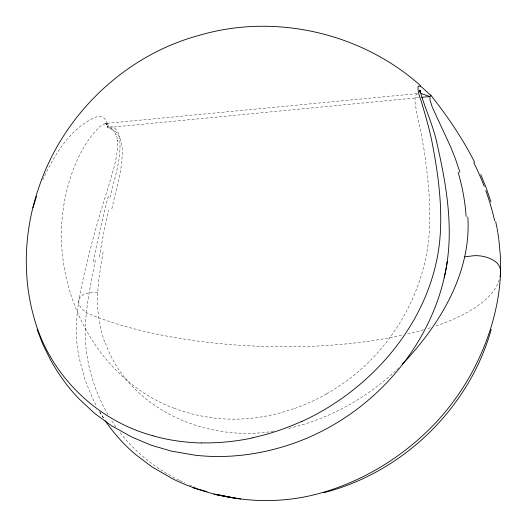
<?xml version="1.0" encoding="UTF-8"?>
<svg xmlns="http://www.w3.org/2000/svg" width="527" height="527" viewBox="0 0 527 527"><rect width="100%" height="100%" fill="white"/><g stroke="black" fill="none" stroke-linecap="round" stroke-linejoin="round"><path stroke-width="0.4" stroke-dasharray="2.63 1.98" d="M103.114 252.071C99.366 274.705 94.932 297.959 99.326 320.844M95.347 260.134C90.677 284.764 85.084 309.54 85.183 334.731C85.776 362.919 94.023 390.81 108.239 415.105M111.829 208.876C115.993 189.015 122.969 169.286 122.172 148.733C121.842 140.683 118.628 131.552 110.551 128.344C107.877 128.199 106.467 126.678 106.395 123.878L106.803 124.695L105.308 123.101L106.645 123.832L104.873 123.529L418.445 93.51M109.952 197.408C114.596 178.027 121.816 158.377 119.589 138.166C119.076 132.027 114.399 125.11 107.567 126.157C106.507 128.245 110.808 128.285 111.625 129.26L111.223 128.944L114.036 131.328L116.078 134.385L115.617 133.575L116.908 137.112L117.593 141.19L117.468 140.182C118.377 155.537 113.121 170.386 108.918 184.924C102.027 206.65 95.598 228.527 89.913 250.608C81 286.55 70.835 324.059 79.959 361.107L85.374 380.863L93.319 399.993L96.573 406.291M42.746 179.944C54.162 155.386 69.452 128.812 95.196 117.277A41.086 17.141 -58.7 0 1 102.067 117.007C105.808 118.298 107.422 122.389 107.653 126.058M398.768 367.853C368.044 397.351 329.586 419.242 287.887 428.523M326.516 393.794C385.705 360.863 426.172 296.451 429.498 228.744C430.809 201.558 427.667 174.384 423.728 147.527M417.806 93.766L416.534 94.287L415.381 95.828L414.848 100.96L416.449 111.46L421.178 133.535M293.664 408.708C266.207 418.398 236.399 421.725 207.579 417.147M273.665 431.185C206.4 442.68 128.245 408.959 104.972 341.812M419.275 97.567L108.259 127.541C109.188 119.879 99.913 125.597 97.844 128.733C90.901 135.597 85.565 143.884 80.993 152.461C68.76 175.735 62.667 201.933 61.507 228.119C58.721 303.302 102.396 381.897 174.74 408.497M97.719 292.202L89.004 292.801A22.813 11.831 14 0 0 82.172 295.41L80.611 296.78A25.336 13.135 14 0 0 78.642 301.925C79.01 306.681 82.93 310.014 86.362 312.854A237.196 83.088 2.1 0 0 402.99 335.027M189.391 485.018L195.78 487.554M179.766 480.604L184.964 483.009M179.028 480.262C155.755 468.595 134.754 452.061 119.01 431.251M115.914 427.022L110.947 419.564M99.702 411.91L103.555 418.102M99.629 411.804L103.496 417.99M499.273 279.666A237.196 83.088 2.1 0 1 434.992 326.233M430.48 327.702A237.196 83.088 2.1 0 1 426.626 328.888M423.583 329.79A237.196 83.088 2.1 0 1 406.818 334.151M421.066 133.7A215.049 87.752 -84.4 0 1 423.609 147.679M326.575 393.926A201.841 182.895 -54.6 0 1 293.697 408.84M207.598 417.081A196.854 178.363 -55.1 0 1 174.753 408.458M99.372 257.038A177.955 33.063 -75.9 0 1 108.522 210.22M93.18 261.735A194.252 32.417 -76.8 0 1 108.582 195.286M104.55 341.937A202.025 159.885 -12.7 0 1 99.405 320.824"/><path stroke-width="0.79" d="M420.052 91.481L420.012 92.39L420.131 90.045L420.052 91.481L419.947 90.618C425.078 108.937 433.629 126.269 437.338 145.057C447.14 188.251 454.63 233.672 444.221 277.465M447.298 261.379C434.617 347.603 367.655 420.757 285.021 446.158L283.342 446.646C254.897 455.302 224.851 458.543 195.26 455.229L171.512 451.158L151.045 445.17L131.691 436.988L111.401 425.664L94.814 413.543L79.854 399.644C68.2 387.872 58.504 374.289 50.467 359.822L42.806 344.289L37.147 329.559M419.914 91.738L420.085 90.888M402.108 364.506C439.446 325.311 471.553 273.026 467.818 216.933M420.875 85.954C361.95 33.056 275.496 12.905 199.437 35.283C125.307 55.157 63.556 114.063 39.117 186.69C24.426 228.468 21.87 274.791 33.985 317.531C49.228 374.374 96.349 420.737 153.159 435.789M491.21 329.507C469.083 408.339 403.01 472.33 323.802 492.719M32.977 207.803L36.488 196.268M301.964 421.429C372.299 389.078 430.137 322.109 439.426 243.731C443.181 209.12 438.339 174.305 431.685 140.353C429.143 128.423 425.875 116.658 422.325 104.992C420.948 98.872 417.391 92.851 418.069 86.468L419.301 85.993L421.672 87.107L430.862 95.347L430.039 96.527L421.732 97.33M252.249 437.99C235.641 441.488 218.665 443.187 201.696 442.871M464.867 256.827L474.372 255.667A22.813 13.287 1.9 0 1 484.333 256.662L487.515 257.578A25.342 14.756 1.9 0 1 495.525 261.754C499.016 264.317 501.098 268.605 500.525 272.946C499.84 290.944 496.553 308.782 491.401 326.022C480.598 361.45 461.85 394.459 436.705 421.672C404.835 455.789 363.637 481.375 318.519 493.647C270.417 506.803 217.835 500.769 173.146 479.109L152.04 466.929L135.208 454.208C123.773 444.452 113.674 433.174 105.216 420.744M240.753 498.99L214.008 494.221L235.852 498.364M220.049 495.136L229.937 497.271M421.225 93.582L429.92 96.54L430.032 100.183L432.272 107.172L450.723 147.026L455.473 158.95L459.906 172.23M193.014 487.758L206.927 491.579M217.743 494.543L219.285 494.972M430.625 94.959C447.285 115.993 462.554 138.272 474.623 162.283M480.776 174.503L486.256 188.067L490.914 201.848M495.696 221.564L497.08 228.435M497.198 229.12L497.686 231.867M497.798 232.559L498.74 238.751M498.832 239.436L500.38 255.924L500.525 272.946A237.196 83.088 2.1 0 1 500.024 276.688M301.905 421.257A226.847 194.72 -42 0 1 252.235 437.825M201.676 442.996A227.038 195.28 -42.1 0 1 153.12 435.875M458.101 172.303A177.289 125.617 57.2 0 1 466.112 216.465M473.76 162.612A194.246 137.099 57.9 0 1 484.221 186.413M485.775 190.583A194.246 137.099 57.9 0 1 494.636 220.826"/></g></svg>
